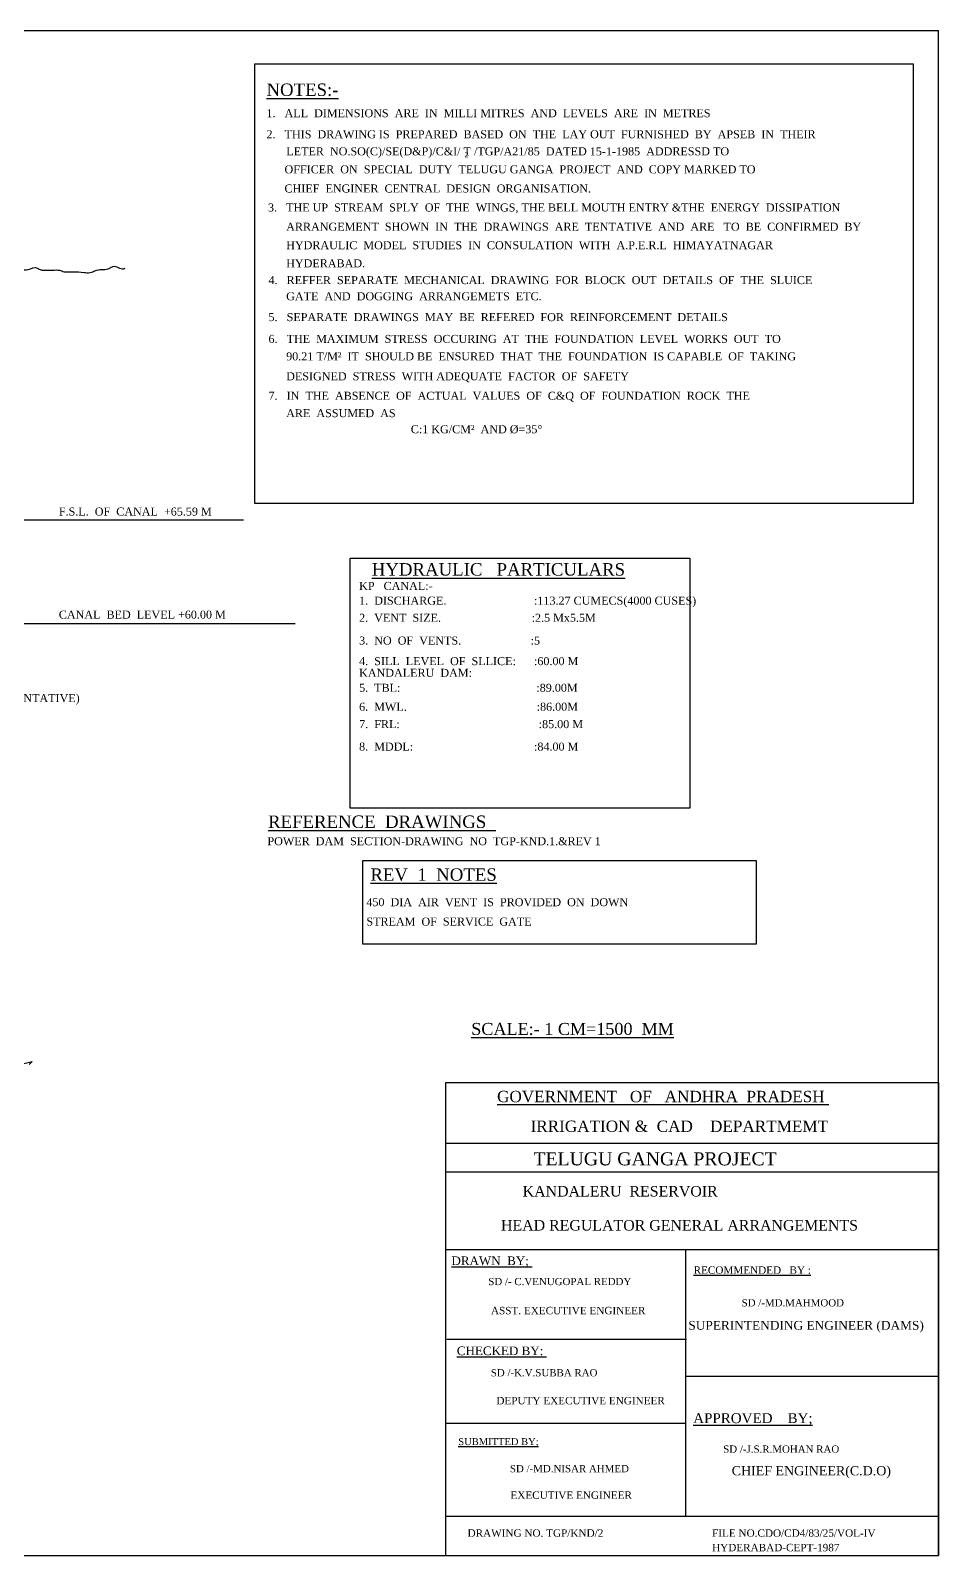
# Model space of a CAD drawing. Header units: millimetres. Extents: x -187 to 152807, y 3316 to 89069.
# Drawn here: x 101739 to 152807, y 3316 to 89069 of the extents above; entities that cross this region are included whole.
import ezdxf

# ---------------------------------------------------------------- set-up
doc = ezdxf.new("R2010")
doc.units = ezdxf.units.MM
doc.header["$MEASUREMENT"] = 0
doc.layers.add('DWG. LINE', color=1, linetype='Continuous')
doc.layers.add('TEXT', color=7, linetype='Continuous')
doc.layers.add('TITLE', color=7, linetype='Continuous', lineweight=30)
doc.styles.get("Standard").update_dxf_attribs({"font": 'times.ttf', "height": 350})

msp = doc.modelspace()

# ---------------------------------------------------------------- linework, layer by layer
at = {"layer": 'DWG. LINE'}
for p, q in [((101288.58, 61556.82), (113721.91, 61556.82)), ((99730.28, 55728.99), (116620.62, 55728.99)), ((101147.32, 30928.51), (101829.18, 31086.68)), ((101829.18, 31086.68), (101669.95, 30927.56))]:
    msp.add_line(p, q, dxfattribs=at)
msp.add_spline([(43253.19, 75183.91), (43539.18, 75327.11), (43804.08, 75314.35), (43976.43, 75285.65), (44123.24, 75368.57), (44212.61, 75346.24), (44381.77, 75346.24), (44503.05, 75378.14), (44726.46, 75378.14), (44878.31, 75471.79), (45012.36, 75494.11), (45187.9, 75382.49), (45440.04, 75369.73), (45736.86, 75427.14), (45909.21, 75385.67), (46151.77, 75379.3), (46349.65, 75321.89), (46474.12, 75261.29), (46823.21, 75379.3), (47033.86, 75420.76), (47404.09, 75331.46), (47845.58, 75459.26), (48116.87, 75392.28), (48289.22, 75325.31), (48483.91, 75271.09), (48640.3, 75271.09), (48903.94, 75434.13), (49140.12, 75386.29), (49401.83, 75325.7), (49682.7, 75341.64), (49931.64, 75357.59), (50081.65, 75335.26), (50365.7, 75332.07), (50787, 75370.35), (51050.96, 75332), (51264.8, 75303.3), (51596.73, 75335.19), (51919.08, 75335.19), (52203.14, 75335.19), (52321.23, 75354.33), (52554.22, 75341.57), (52893.83, 75379.64), (53171.5, 75379.64), (53401.29, 75379.64), (53675.78, 75376.45), (53860.89, 75376.45), (54113.03, 75325.42), (54387.96, 75364.67), (54574.95, 75319.22), (54797.32, 75288.92), (55095.49, 75288.92), (55439.15, 75288.92), (55666.58, 75288.92), (55894, 75288.92), (56126.47, 75288.92), (56409.49, 75288.92), (56525.72, 75288.92), (56763.25, 75288.92), (56899.71, 75288.92), (57096.8, 75334.37), (57334.33, 75309.12), (57566.81, 75299.02), (57652.72, 75319.22), (57890.25, 75329.32), (58031.76, 75349.52), (58249.07, 75349.52), (58436.07, 75349.52), (58815.1, 75319.22), (59027.18, 75288.41), (59300.09, 75288.41), (59967.19, 75288.41), (60214.83, 75288.41), (60315.91, 75354.07), (60447.3, 75323.76), (60700, 75298.51), (60927.42, 75338.91), (61235.7, 75328.81), (61634.95, 75308.61), (61948.29, 75308.61), (62145.39, 75328.81), (62393.02, 75268.21), (62706.36, 75268.21), (63009.59, 75268.21), (63292.6, 75268.21), (63595.83, 75248.01), (63767.3, 75258.22), (64065.47, 75258.22), (64267.63, 75197.61), (64586.02, 75192.56), (64879.14, 75192.56), (65197.53, 75182.46), (65349.14, 75147.11), (65672.59, 75243.07), (65859.58, 75263.27), (66294.2, 75212.77), (66440.77, 75197.61), (66698.51, 75197.61), (67037.12, 75172.36), (67269.59, 75131.96), (67582.93, 75126.91), (67780.03, 75147.11), (68148.95, 75147.11), (68253.49, 75156.88), (68485.96, 75081.13), (68607.25, 75187.18), (68854.89, 75187.18), (69082.31, 75172.03), (69304.68, 75237.68), (69658.45, 75267.98), (69976.84, 75267.98), (70108.24, 75267.98), (70194.15, 75288.18), (70522.65, 75212.43), (70674.26, 75288.18), (71038.14, 75252.83), (71396.96, 75222.53), (71614.27, 75222.53), (71753.79, 75238.02), (72062.08, 75238.02), (72380.47, 75238.02), (72668.53, 75238.02), (72946.49, 75207.71), (73239.61, 75142.06), (73613.6, 75142.06), (74068.44, 75152.16), (74260.48, 75217.82), (74614.25, 75232.97), (74806.3, 75303.67), (74910.29, 75288.78), (75188.25, 75207.98), (75572.34, 75192.83), (75865.46, 75142.33), (76219.23, 75137.28), (76517.4, 75137.28), (76560.23, 75172.19), (77020.13, 75172.19), (77434.54, 75177.24), (77656.91, 75237.84), (78030.89, 75237.84), (78137.02, 75293.4), (78511, 75293.4), (78753.58, 75293.4), (78900.14, 75318.65), (79127.57, 75328.75), (79314.56, 75288.35), (79501.55, 75247.94), (79692.07, 75308.64), (79990.25, 75384.39), (80227.78, 75424.8), (80596.7, 75424.8), (80915.09, 75419.75), (81167.78, 75419.75), (81415.42, 75379.34), (81622.63, 75374.29), (81860.16, 75349.04), (82117.9, 75394.49), (82426.18, 75445), (82709.2, 75445), (82840.6, 75490.45), (83358.57, 75485.39), (83808.36, 75394.48), (84141.91, 75394.48), (84460.3, 75414.69), (84819.12, 75470.24), (85228.48, 75475.29), (85597.41, 75475.29), (85483.32, 75516.28), (85923, 75546.58), (86221.18, 75561.73), (86655.81, 75561.73), (86969.14, 75556.68), (87302.7, 75556.68), (87530.12, 75551.63), (87878.83, 75536.48), (87979.91, 75536.48), (88377.41, 75647.7), (88579.56, 75602.25), (89069.78, 75541.64), (89317.42, 75642.65), (89640.86, 75642.65), (90009.79, 75541.64), (90292.8, 75541.64), (90692.05, 75541.64), (90899.26, 75541.64), (91182.27, 75541.64), (91307.62, 75582.1), (91686.65, 75582.1), (92106.12, 75561.9), (92449.78, 75471), (92773.22, 75471), (93096.67, 75471), (93571.72, 75471), (94001.3, 75420.5), (94218.61, 75440.7), (94440.98, 75521.5), (94688.62, 75521.5), (95007.01, 75526.55), (95076.91, 75475.89), (95420.57, 75511.24), (95840.04, 75556.69), (96274.66, 75556.69), (96608.22, 75556.69), (96759.83, 75627.39), (97108.54, 75627.39), (97462.31, 75627.39), (98245.65, 75758.7), (98457.91, 75758.7), (98943.08, 75758.7), (99372.65, 75677.89), (99595.02, 75677.89), (99670.83, 75677.89), (100032.45, 75683.52), (100709.66, 75683.52), (101134.18, 75638.07), (101609.24, 75638.07), (102129.78, 75713.82), (102331.94, 75602.72), (102543.22, 75597.58), (102998.06, 75597.58), (103361.94, 75587.48), (103634.84, 75506.68), (104150.33, 75506.68), (104746.68, 75461.23), (105095.39, 75461.23), (105241.95, 75506.68), (105469.38, 75597.58), (106184.7, 75698.79), (106371.69, 75799.79), (106988.25, 75673.54), (107069.11, 75698.79)], degree=3, dxfattribs=at)
at = {"layer": 'TEXT'}
for p, q in [((114356.4, 87187.54), (151383.86, 87187.54)), ((114356.4, 62471.89), (114356.4, 87187.54)), ((151383.86, 87187.54), (151383.86, 62471.89)), ((151383.86, 62471.89), (114356.4, 62471.89))]:
    msp.add_line(p, q, dxfattribs=at)
for points in [[(119710.26, 59391.61), (138820.97, 59391.61), (138820.97, 45330.92), (119710.26, 45330.92)], [(120426.08, 42392.71), (142553.89, 42392.71), (142553.89, 37692.21), (120426.08, 37692.21)]]:
    msp.add_lwpolyline(points, close=True, dxfattribs=at)
at = {"layer": 'TITLE'}
for p, q in [((-187.08, 89069.44), (152807.11, 89069.44)), ((152807.11, 3316.08), (152807.11, 89069.44)), ((593.28, 3316.08), (152807.11, 3316.08))]:
    msp.add_line(p, q, dxfattribs=at)
at = {"layer": 'TITLE', "lineweight": 30}
for p, q in [((125096.31, 29920.43), (152807.11, 29920.43)), ((152807.11, 29920.43), (152807.11, 3316.08)), ((125096.31, 26510.07), (152807.11, 26510.07)), ((125096.31, 24885.1), (152807.11, 24885.1)), ((125096.31, 20518.97), (152807.11, 20518.97)), ((125154.05, 15475.95), (138631.85, 15475.95)), ((125096.31, 10761.62), (138574.11, 10761.62)), ((152807.11, 5517.11), (125096.31, 5517.11)), ((125096.31, 3316.08), (152807.11, 3316.08))]:
    msp.add_line(p, q, dxfattribs=at)
at = {"layer": 'TITLE'}
msp.add_lwpolyline([(125096.31, 3316.08), (125096.31, 29920.43)], dxfattribs=at)
at = {"layer": 'TITLE', "lineweight": 30}
for points in [[(138574.11, 20518.97), (138574.11, 5517.11)], [(138574.11, 13392.85), (152807.11, 13392.85)]]:
    msp.add_lwpolyline(points, dxfattribs=at)

# ---------------------------------------------------------------- texts
at = {"layer": 'TEXT'}
for s, height, p in [('%%UNOTES:-', 700, (115009.85, 85388.47)), ('1.   ALL  DIMENSIONS  ARE  IN  MILLI MITRES  AND  LEVELS  ARE  IN  METRES', 450, (115009.85, 84193.09)), ('2.   THIS  DRAWING IS  PREPARED  BASED  ON  THE  LAY OUT  FURNISHED  BY  APSEB  IN  THEIR', 450, (115009.85, 83008.43)), ('LETER  NO.SO(C)/SE(D&P)/C&I/ T /TGP/A21/85  DATED 15-1-1985  ADDRESSD TO', 450, (116127.92, 82050.4)), ('OFFICER  ON  SPECIAL  DUTY  TELUGU GANGA  PROJECT  AND  COPY MARKED TO', 450, (116026.79, 81037.18)), ('2', 300, (126148.67, 81939.1)), ('CHIEF  ENGINER  CENTRAL  DESIGN  ORGANISATION.', 450, (116026.79, 79961.43)), ('3.   THE UP  STREAM  SPLY  OF  THE  WINGS, THE BELL MOUTH ENTRY &THE  ENERGY  DISSIPATION  ', 450, (115096.93, 78892.88)), ('ARRANGEMENT  SHOWN  IN  THE  DRAWINGS  ARE  TENTATIVE  AND  ARE   TO  BE  CONFIRMED  BY', 450, (116119.75, 77811.32)), ('HYDRAULIC  MODEL  STUDIES  IN  CONSULATION  WITH  A.P.E.R.L  HIMAYATNAGAR', 450, (116119.75, 76770.9)), ('HYDERABAD.', 450, (116119.75, 75751.75)), ('4.   REFFER  SEPARATE  MECHANICAL  DRAWING  FOR  BLOCK  OUT  DETAILS  OF  THE  SLUICE', 450, (115125.38, 74809.28)), ('GATE  AND  DOGGING  ARRANGEMETS  ETC.', 450, (116119.75, 73899.68)), ('5.   SEPARATE  DRAWINGS  MAY  BE  REFERED  FOR  REINFORCEMENT  DETAILS', 450, (115125.38, 72727.39)), ('6.   THE  MAXIMUM  STRESS  OCCURING  AT  THE  FOUNDATION  LEVEL  WORKS  OUT  TO  ', 450, (115125.38, 71503.11)), ('90.21 T/M²  IT  SHOULD BE  ENSURED  THAT  THE  FOUNDATION  IS CAPABLE  OF  TAKING', 450, (116119.75, 70519.72)), ('DESIGNED  STRESS  WITH ADEQUATE  FACTOR  OF  SAFETY', 450, (116119.75, 69400.43)), ('7.   IN  THE  ABSENCE  OF  ACTUAL  VALUES  OF  C&Q  OF  FOUNDATION  ROCK  THE', 450, (115125.38, 68305.43)), ('ARE  ASSUMED  AS', 450, (116119.75, 67326.75)), ('C:1 KG/CM²  AND %%C=35%%D', 450, (123129.31, 66423.14)), ('F.S.L.  OF  CANAL  +65.59 M', 450, (103334.01, 61794.85)), ('%%UHYDRAULIC   PARTICULARS', 700, (120933.03, 58418.01)), ('KP   CANAL:-', 450, (120221.31, 57612.41)), ('1.  DISCHARGE.                             :113.27 CUMECS(4000 CUSES)', 450, (120221.31, 56784.14)), ('CANAL  BED  LEVEL +60.00 M', 450, (103334.01, 55998.59)), ('2.  VENT  SIZE.                              :2.5 Mx5.5M', 450, (120221.31, 55821.3)), ('3.  NO  OF  VENTS.                       :5', 450, (120221.31, 54539.74)), ('4.  SILL  LEVEL  OF  SLLICE:      :60.00 M', 450, (120221.31, 53382.38)), ('KANDALERU  DAM:', 450, (120221.31, 52725.28)), ('5.  TBL:                                             :89.00M', 450, (120221.31, 51882.88)), ('+55.50 M (TENTATIVE)', 450, (97422.91, 51302.47)), ('6.  MWL.                                           :86.00M', 450, (120221.31, 50818.91)), ('7.  FRL:                                              :85.00 M', 450, (120221.31, 49840.29)), ('8.  MDDL:                                        :84.00 M', 450, (120221.31, 48577.55)), ('%%UREFERENCE  DRAWINGS  ', 700, (115099.68, 44226.92)), ('POWER  DAM  SECTION-DRAWING  NO  TGP-KND.1.&REV 1', 450, (115066.25, 43258.03)), ('%%UREV  1  NOTES', 700, (120855.14, 41256.15)), ('450  DIA  AIR  VENT  IS  PROVIDED  ON  DOWN', 450, (120629.56, 39828.94)), ('STREAM  OF  SERVICE  GATE', 450, (120629.56, 38737.86)), ('%%USCALE:- 1 CM=1500  MM', 675, (126528.01, 32588.41))]:
    msp.add_text(s, height=height, dxfattribs=at).set_placement(p)
at = {"layer": 'TITLE', "lineweight": 30}
for s, height, p in [('%%UGOVERNMENT   OF   ANDHRA  PRADESH ', 638.1912, (127979.99, 28807.03)), ('IRRIGATION &  CAD    DEPARTMEMT ', 638.1912, (129863.22, 27133.34)), ('TELUGU GANGA PROJECT', 734.1464, (130029.25, 25254.59)), ('KANDALERU  RESERVOIR ', 591.5025, (129419.88, 23502.25)), ('HEAD REGULATOR GENERAL ARRANGEMENTS', 591.5025, (128202.43, 21588.88)), ('%%UDRAWN  BY; ', 484.7668, (125414.69, 19647.68)), ('SD /- C.VENUGOPAL REDDY', 406.0913, (127487.48, 18518.35)), ('%%URECOMMENDED   BY :', 416.0163, (139033.74, 19158.2)), ('ASST. EXECUTIVE ENGINEER', 416.597, (127637.35, 16881.3)), ('SD /-MD.MAHMOOD', 406.0913, (141733.49, 17321.91)), ('SUPERINTENDING ENGINEER (DAMS)', 496.3709, (138738.27, 16010.49)), ('%%UCHECKED BY: ', 484.7668, (125720.15, 14582.79)), ('SD /-K.V.SUBBA RAO', 406.0913, (127627.43, 13390.53)), ('DEPUTY EXECUTIVE ENGINEER', 416.597, (127942.81, 11816.41)), ('%%UAPPROVED    BY;', 559.3464, (139011.51, 10760.19)), ('%%USUBMITTED BY;', 391.5447, (125799.75, 9523.95)), ('SD /-J.S.R.MOHAN RAO', 406.0913, (140698.04, 9096.96)), ('SD /-MD.NISAR AHMED', 406.0913, (128700, 7997.14)), ('CHIEF ENGINEER(C.D.O)', 519.356, (141177.71, 7824.44)), ('EXECUTIVE ENGINEER', 416.597, (128732.96, 6504.06)), ('DRAWING NO. TGP/KND/2', 416.597, (126319.99, 4369.79)), ('FILE NO.CDO/CD4/83/25/VOL-IV', 416.597, (140072.79, 4369.79)), ('HYDERABAD-CEPT-1987', 416.597, (140072.79, 3554.72))]:
    msp.add_text(s, height=height, dxfattribs=at).set_placement(p)

doc.saveas('drawing.dxf')
